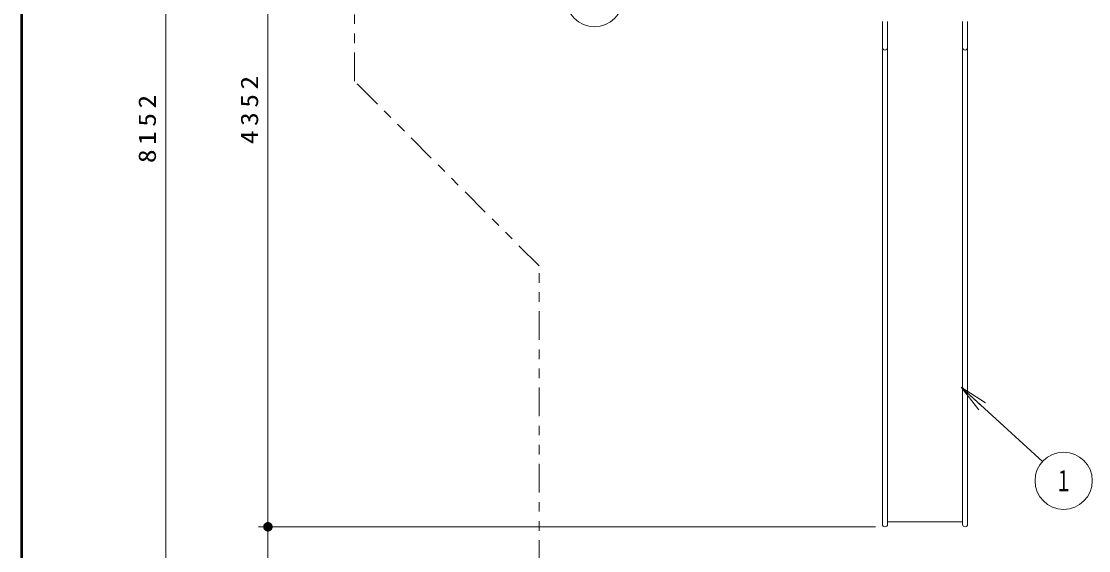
# Model space of a CAD drawing. Units: millimetres on the paper, scale 1:50. Extents: x -385 to 0, y -594 to 267.
# Drawn here: x -385 to -273, y 107.8 to 163.3 of the extents above; entities that cross this region are included whole.
import ezdxf
from ezdxf.enums import TextEntityAlignment as Align

# ---------------------------------------------------------------- set-up
doc = ezdxf.new("R2010")
doc.units = ezdxf.units.MM
doc.linetypes.add('USER3', pattern=[8, 3, -1, 1, -1, 1, -1])
doc.layers.add('LY_1', color=7, linetype='Continuous', lineweight=50)
doc.layers.add('LY_2', color=7, linetype='Continuous', lineweight=13)
doc.styles.add('ＭＳ ゴシック', font='')
doc.styles.get('ＭＳ ゴシック').set_extended_font_data('MS Gothic')

# ---------------------------------------------------------------- blocks, each defined once
blk = doc.blocks.new('filled_dot')
at = {"color": 0, "linetype": 'Continuous', "lineweight": -2, "const_width": 1.25}
blk.add_lwpolyline([(-0.625, 0, 1), (0.625, 0, 1)], format="xyb", close=True, dxfattribs=at)

msp = doc.modelspace()

# ---------------------------------------------------------------- linework, layer by layer
at = {"layer": 'LY_1', "lineweight": 13}
for p, q in [((-369.857, 70.304), (-369.857, 233.342)), ((-359.136, 110.304), (-359.136, 197.342)), ((-294.681, 110.576), (-294.681, 163.292)), ((-294.137, 110.576), (-294.137, 163.292)), ((-286.281, 110.576), (-286.281, 163.292)), ((-285.737, 110.576), (-285.737, 163.292)), ((-284.551, 122.564), (-286.43, 124.956)), ((-286.43, 124.956), (-283.877, 123.303)), ((-286.43, 124.956), (-284.214, 122.933)), ((-286.43, 124.956), (-277.884, 117.154)), ((-295.409, 110.304), (-360.136, 110.304)), ((-295.409, 110.304), (-360.136, 110.304)), ((-359.136, 70.304), (-359.136, 110.304)), ((-286.281, 110.818), (-294.137, 110.818))]:
    msp.add_line(p, q, dxfattribs=at)
at = {"layer": 'LY_1', "linetype": 'USER3', "lineweight": 13}
for p, q in [((-350.049, 157.018), (-350.049, 187.123)), ((-330.681, 137.65), (-350.049, 157.018)), ((-330.681, 89.895), (-330.681, 137.65))]:
    msp.add_line(p, q, dxfattribs=at)
at = {"layer": 'LY_1', "lineweight": 13}
for centre in [(-324.882, 165.736), (-275.668, 115.131)]:
    msp.add_circle(centre, 3, dxfattribs=at)
for centre in [(-294.409, 160.561), (-286.009, 160.561), (-294.409, 110.576), (-286.009, 110.576)]:
    msp.add_arc(centre, 0.272, 180, 0, dxfattribs=at)
at = {"layer": 'LY_2', "lineweight": 50}
msp.add_line((-385, 267), (-385, 0), dxfattribs=at)

# ---------------------------------------------------------------- block references
at = {"layer": 'LY_1', "lineweight": 13, "xscale": 0.4, "yscale": 0.4}
for rotation in [270, 90]:
    msp.add_blockref('filled_dot', (-359.136, 110.304), dxfattribs=dict(at, rotation=rotation))

# ---------------------------------------------------------------- texts
at = {"layer": 'LY_1', "style": 'ＭＳ ゴシック', "width": 0.6}
msp.add_text('１', height=2.199, dxfattribs=at).set_placement((-275.668, 115.131), align=Align.MIDDLE_CENTER)
at = {"layer": 'LY_1', "char_height": 1.833, "attachment_point": 8, "rotation": 90, "style": 'ＭＳ ゴシック'}
for s, insert in [('\\T1.33;\\W1.15;4352', (-360.136, 154.24)), ('\\T1.33;\\W1.15;8152', (-370.857, 152.251))]:
    msp.add_mtext(s, dxfattribs=dict(at, insert=insert))

doc.saveas('drawing.dxf')
